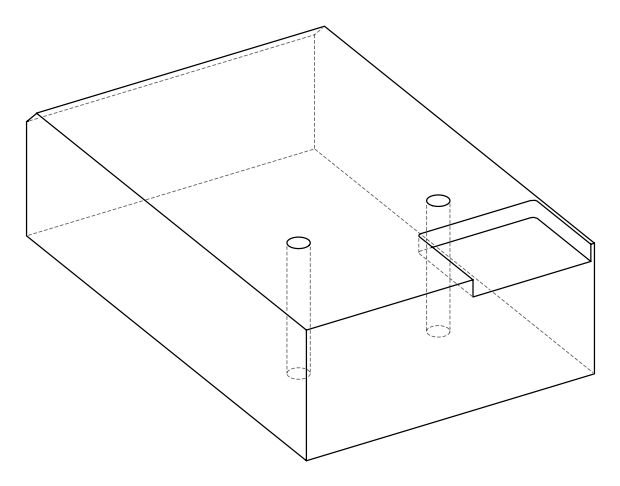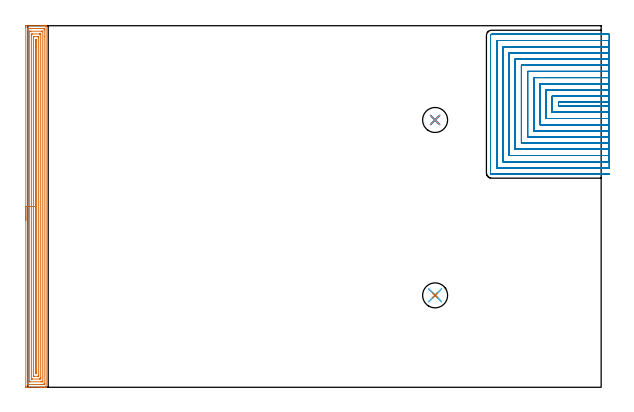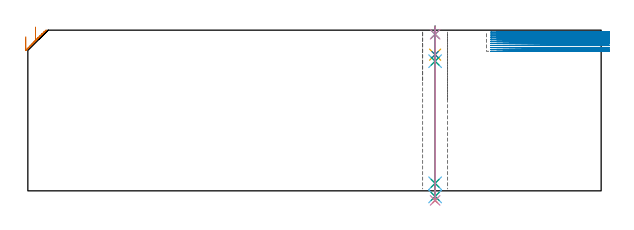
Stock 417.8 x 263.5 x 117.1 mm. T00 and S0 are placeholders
(PLAN: 10 operations, 8 tool changes, 88.7 min)
(1 AREA_MILL | FG_CHAMFER_SURFACE | UGT0205_001 | 12.86 min | 28851 mm3)
(2 MILL_SLOT | SLOT_PARTIAL_RECTANGULAR | UGT0201_014 | Follow Part, ap 1.5, ae 75% | 73.4 min | 138696 mm3)
(3 SPOT_DRILL | STEP1HOLE | NXT0321_9005460120000 | 0.05 min | 184 mm3)
(4 SPOT_DRILL_1 | STEP1HOLE_1 | NXT0321_9005460120000 | 0.05 min | 179 mm3)
(5 DRILL_BLIND_HOLE_INTO_CENTER | STEP1HOLE | UGT0301_229 | 0.08 min | 1527 mm3)
(6 GUN_DRILL_THROUGH_HOLE | STEP1HOLE | UGT0307_008 | 0.59 min | 9606 mm3)
(7 DRILL_TO_ENLARGE_THROUGH_HOLE | STEP1HOLE | UGT0301_251 | 0.51 min | 19094 mm3)
(8 DRILL_BLIND_HOLE_INTO_CENTER_1 | STEP1HOLE_1 | UGT0301_229 | 0.08 min | 1526 mm3)
(9 GUN_DRILL_THROUGH_HOLE_1 | STEP1HOLE_1 | UGT0307_008 | 0.59 min | 9612 mm3)
(10 DRILL_TO_ENLARGE_THROUGH_HOLE_1 | STEP1HOLE_1 | UGT0301_251 | 0.51 min | 19099 mm3)
(TOOL UGT0205_001 | Chamfer Mill 20 x 3 x 45 deg. | D20 FL50 Z2)
(TOOL UGT0201_014 | End mill 6 mm | D6 FL24 Z4)
(TOOL NXT0321_9005460120000 | NC Spot Drill, 142deg, 12mm, Carbide, Uncoated | D12 PA142 FL30 Z2)
(TOOL UGT0301_229 | Twist Drill 11.9 mm | D11.9 PA118 FL100 Z2)
(TOOL UGT0307_008 | Gun Drill 11 mm | D11 PA130 FL24 Z1)
(TOOL UGT0301_251 | Twist Drill 18.2 mm | D18.2 PA118 FL135 Z2)
(OP 1 AREA_MILL)
G17 G21 G94 G90
T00 M6
G54
G17 G0 G90 X-1.5 Y121.75 S1061 M3
G43 Z127.1 H0
Z112.3
G94 G1 Y121.788 Z111.428 F250.
Y121.902 Z110.564
Y122.091 Z109.712
Y122.353 Z108.88
Y122.687 Z108.074
Y123.09 Z107.3
Y123.559 Z106.564
Y124.09 Z105.872
Y124.679 Z105.229
Y125.322 Z104.64
Y126.014 Z104.109
Y126.75 Z103.64
Y127.524 Z103.237
Y128.33 Z102.903
Y129.162 Z102.641
Y130.014 Z102.452
Y130.878 Z102.338
Y131.75 Z102.3
Y262.399
X-1.499 Y262.899 Z102.301
X-1.496 Y263.287 Z102.302
X-1.492 Y263.49 Z102.305
X-1.114 Y263.495 Z102.683
X-0.523 Y263.5 Z103.274
X9.407 Z113.202
X10.855 Z114.652
X12.037 Z115.832
X12.648 Z116.447
X13.032 Z116.831
X13.168 Y263.497 Z116.96
X13.298 Y263.49 Z117.089
X13.3 Y263.345 Z117.1
Y0.155
X13.298 Y0.01 Z117.089
X13.168 Y0.003 Z116.96
X13.031 Y0. Z116.83
X12.648 Z116.447
X12.037 Z115.832
X9.979 Z113.776
X9.407 Z113.202
X8.816 Z112.611
X-1.114 Z102.683
X-1.403 Y0.003 Z102.394
X-1.492 Y0.01 Z102.305
X-1.499 Y0.101 Z102.299
X-1.5 Y0.601 Z102.3
Y131.75
X-0.086 Z103.714
X-0.085 Y260.959 Z103.715
X-0.083 Y261.114 Z103.717
X-0.079 Y261.474 Z103.721
X0.268 Y261.492 Z104.068
X0.639 Y261.497 Z104.439
X1.137 Y261.5 Z104.937
X1.516 Z105.316
X11.659 Z115.459
X11.821 Y261.497 Z115.621
X11.849 Y261.495 Z115.649
X11.873 Y261.491 Z115.673
X11.879 Y261.458 Z115.679
X11.883 Y261.271 Z115.683
X11.885 Y261.114 Z115.685
X11.886 Y260.376 Z115.686
Y255.609
X11.885 Y2.541 Z115.685
X11.884 Y2.386 Z115.684
X11.879 Y2.027 Z115.679
X11.532 Y2.008 Z115.332
X11.161 Y2.003 Z114.961
X10.663 Y2. Z114.463
X10.284 Z114.084
X0.141 Z103.941
X-0.021 Y2.003 Z103.779
X-0.049 Y2.005 Z103.751
X-0.073 Y2.009 Z103.727
X-0.079 Y2.042 Z103.721
X-0.083 Y2.229 Z103.717
X-0.085 Y2.386 Z103.715
X-0.086 Y3.124 Z103.714
Y7.143
Y131.75
X1.328 Z105.128
X1.329 Y259.33 Z105.129
X1.331 Y259.425 Z105.131
X1.333 Y259.472 Z105.133
X1.335 Y259.488 Z105.135
X1.355 Y259.494 Z105.155
X1.516 Y259.497 Z105.316
X2.226 Y259.5 Z106.026
X10.117 Z113.917
X10.284 Y259.497 Z114.084
X10.45 Y259.491 Z114.25
X10.465 Y259.489 Z114.265
X10.467 Y259.477 Z114.267
X10.47 Y259.444 Z114.27
X10.471 Y259.394 Z114.271
X10.472 Y259.33 Z114.272
X10.471 Y4.17 Z114.271
X10.47 Y4.075 Z114.27
X10.467 Y4.028 Z114.267
X10.465 Y4.012 Z114.265
X10.445 Y4.006 Z114.245
X10.284 Y4.003 Z114.084
X9.574 Y4. Z113.374
X1.683 Z105.483
X1.516 Y4.003 Z105.316
X1.35 Y4.009 Z105.15
X1.335 Y4.011 Z105.135
X1.333 Y4.023 Z105.133
X1.33 Y4.056 Z105.13
X1.329 Y4.106 Z105.129
X1.328 Y4.17 Z105.128
Y131.75
X2.743 Z106.543
Y256.653
X2.746 Y257.186 Z106.546
X2.75 Y257.368 Z106.55
X2.756 Y257.49 Z106.556
X3.315 Y257.5 Z107.115
X8.575 Z112.375
X8.945 Y257.495 Z112.745
X9.036 Y257.49 Z112.836
X9.051 Y257.488 Z112.851
X9.053 Y257.475 Z112.853
X9.056 Y257.443 Z112.856
X9.057 Y257.373 Z112.857
Y6.847
X9.054 Y6.314 Z112.854
X9.05 Y6.132 Z112.85
X9.044 Y6.01 Z112.844
X8.485 Y6. Z112.285
X3.225 Z107.025
X2.855 Y6.005 Z106.655
X2.764 Y6.01 Z106.564
X2.749 Y6.012 Z106.549
X2.747 Y6.025 Z106.547
X2.744 Y6.057 Z106.544
X2.743 Y6.127 Z106.543
Y131.75
X4.157 Z107.957
Y254.858
X4.158 Y255.31 Z107.958
X4.16 Y255.42 Z107.96
X4.164 Y255.473 Z107.964
X4.166 Y255.49 Z107.966
X4.197 Y255.492 Z107.997
X4.405 Y255.498 Z108.205
X6.777 Y255.5 Z110.577
X7.034 Z110.834
X7.509 Y255.496 Z111.309
X7.618 Y255.492 Z111.418
X7.637 Y255.49 Z111.437
X7.638 Y255.472 Z111.438
X7.641 Y255.419 Z111.441
X7.642 Y255.311 Z111.442
X7.643 Y8.642 Z111.443
X7.642 Y8.19 Z111.442
X7.64 Y8.08 Z111.44
X7.636 Y8.027 Z111.436
X7.634 Y8.01 Z111.434
X7.603 Y8.008 Z111.403
X7.395 Y8.002 Z111.195
X5.023 Y8. Z108.823
X4.766 Z108.566
X4.291 Y8.004 Z108.091
X4.182 Y8.008 Z107.982
X4.163 Y8.01 Z107.963
X4.162 Y8.028 Z107.962
X4.159 Y8.081 Z107.959
X4.158 Y8.189 Z107.958
X4.157 Y131.75 Z107.957
X5.571 Z109.371
X5.572 Y253.085 Z109.372
X5.573 Y253.417 Z109.373
X5.576 Y253.466 Z109.376
X5.578 Y253.488 Z109.378
X5.595 Y253.49 Z109.395
X5.696 Y253.495 Z109.496
X5.9 Y253.498 Z109.7
X6.036 Z109.836
X6.145 Y253.494 Z109.945
X6.212 Y253.49 Z110.012
X6.222 Y253.418 Z110.022
X6.226 Y253.085 Z110.026
X6.228 Y252.751 Z110.028
X6.229 Y248.094 Z110.029
X6.228 Y10.415 Z110.028
X6.227 Y10.083 Z110.027
X6.225 Y10.034 Z110.025
X6.222 Y10.013 Z110.022
X6.205 Y10.01 Z110.005
X6.104 Y10.005 Z109.904
X5.9 Y10.002 Z109.7
X5.764 Z109.564
X5.655 Y10.006 Z109.455
X5.588 Y10.01 Z109.388
X5.578 Y10.082 Z109.378
X5.574 Y10.415 Z109.374
X5.572 Y10.749 Z109.372
X5.571 Y15.396 Z109.371
Y131.75
Y132.622 Z109.409
Y133.487 Z109.523
Y134.338 Z109.712
Y135.17 Z109.974
Y135.976 Z110.308
Y136.75 Z110.711
Y137.486 Z111.18
Y138.178 Z111.711
Y138.821 Z112.3
Y139.41 Z112.943
Y139.942 Z113.635
Y140.41 Z114.371
Y140.813 Z115.145
Y141.147 Z115.951
Y141.409 Z116.783
Y141.598 Z117.635
Y141.712 Z118.5
Y141.75 Z119.371
G0 Z127.1
M5
M2
(OP 2 MILL_SLOT)
G17 G21 G94 G90
T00 M6
G54
G17 G0 G90 X423.8 Y207.7 S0 M3
G43 Z127.1 H0
Z115.7
G94 G1 X420.8 F250.
X386.7 F500.
Y204.9
X420.8
X423.8 F250.
Y212.2
X420.8
X382.2 F500.
Y200.4
X420.8
X423.8 F250.
Y216.7
X420.8
X377.7 F500.
Y195.9
X420.8
X423.8 F250.
Y221.2
X420.8
X373.2 F500.
Y191.4
X420.8
X423.8 F250.
Y225.7
X420.8
X368.7 F500.
Y186.9
X420.8
X423.8 F250.
Y230.2
X420.8
X364.2 F500.
Y182.4
X420.8
X423.8 F250.
Y234.7
X420.8
X359.7 F500.
Y177.9
X420.8
X423.8 F250.
Y239.2
X420.8
X355.2 F500.
Y173.4
X420.8
X423.8 F250.
Y243.7
X420.8
X350.7 F500.
Y168.9
X420.8
X423.8 F250.
Y248.2
X420.8
X346.2 F500.
Y164.4
X420.8
X423.8 F250.
Y252.7
X420.8
X341.7 F500.
Y159.9
X420.8
X423.8 F250.
Y257.2
X420.8
X338. F500.
G3 X337.2 Y256.4 R0.8
G1 Y156.2
G3 X338. Y155.4 R0.8
G1 X420.8
X423.8 F250.
G0 Y207.7 Z114.3
G1 X420.8
X386.7 F500.
Y204.9
X420.8
X423.8 F250.
Y212.2
X420.8
X382.2 F500.
Y200.4
X420.8
X423.8 F250.
Y216.7
X420.8
X377.7 F500.
Y195.9
X420.8
X423.8 F250.
Y221.2
X420.8
X373.2 F500.
Y191.4
X420.8
X423.8 F250.
Y225.7
X420.8
X368.7 F500.
Y186.9
X420.8
X423.8 F250.
Y230.2
X420.8
X364.2 F500.
Y182.4
X420.8
X423.8 F250.
Y234.7
X420.8
X359.7 F500.
Y177.9
X420.8
X423.8 F250.
Y239.2
X420.8
X355.2 F500.
Y173.4
X420.8
X423.8 F250.
Y243.7
X420.8
X350.7 F500.
Y168.9
X420.8
X423.8 F250.
Y248.2
X420.8
X346.2 F500.
Y164.4
X420.8
X423.8 F250.
Y252.7
X420.8
X341.7 F500.
Y159.9
X420.8
X423.8 F250.
Y257.2
X420.8
X338. F500.
G3 X337.2 Y256.4 R0.8
G1 Y156.2
G3 X338. Y155.4 R0.8
G1 X420.8
X423.8 F250.
G0 Y207.7 Z112.9
G1 X420.8
X386.7 F500.
Y204.9
X420.8
X423.8 F250.
Y212.2
X420.8
X382.2 F500.
Y200.4
X420.8
X423.8 F250.
Y216.7
X420.8
X377.7 F500.
Y195.9
X420.8
X423.8 F250.
Y221.2
X420.8
X373.2 F500.
Y191.4
X420.8
X423.8 F250.
Y225.7
X420.8
X368.7 F500.
Y186.9
X420.8
X423.8 F250.
Y230.2
X420.8
X364.2 F500.
Y182.4
X420.8
X423.8 F250.
Y234.7
X420.8
X359.7 F500.
Y177.9
X420.8
X423.8 F250.
Y239.2
X420.8
X355.2 F500.
Y173.4
X420.8
X423.8 F250.
Y243.7
X420.8
X350.7 F500.
Y168.9
X420.8
X423.8 F250.
Y248.2
X420.8
X346.2 F500.
Y164.4
X420.8
X423.8 F250.
Y252.7
X420.8
X341.7 F500.
Y159.9
X420.8
X423.8 F250.
Y257.2
X420.8
X338. F500.
G3 X337.2 Y256.4 R0.8
G1 Y156.2
G3 X338. Y155.4 R0.8
G1 X420.8
X423.8 F250.
G0 Y207.7 Z111.5
G1 X420.8
X386.7 F500.
Y204.9
X420.8
X423.8 F250.
Y212.2
X420.8
X382.2 F500.
Y200.4
X420.8
X423.8 F250.
Y216.7
X420.8
X377.7 F500.
Y195.9
X420.8
X423.8 F250.
Y221.2
X420.8
X373.2 F500.
Y191.4
X420.8
X423.8 F250.
Y225.7
X420.8
X368.7 F500.
Y186.9
X420.8
X423.8 F250.
Y230.2
X420.8
X364.2 F500.
Y182.4
X420.8
X423.8 F250.
Y234.7
X420.8
X359.7 F500.
Y177.9
X420.8
X423.8 F250.
Y239.2
X420.8
X355.2 F500.
Y173.4
X420.8
X423.8 F250.
Y243.7
X420.8
X350.7 F500.
Y168.9
X420.8
X423.8 F250.
Y248.2
X420.8
X346.2 F500.
Y164.4
X420.8
X423.8 F250.
Y252.7
X420.8
X341.7 F500.
Y159.9
X420.8
X423.8 F250.
Y257.2
X420.8
X338. F500.
G3 X337.2 Y256.4 R0.8
G1 Y156.2
G3 X338. Y155.4 R0.8
G1 X420.8
X423.8 F250.
G0 Y207.7 Z110.1
G1 X420.8
X386.7 F500.
Y204.9
X420.8
X423.8 F250.
Y212.2
X420.8
X382.2 F500.
Y200.4
X420.8
X423.8 F250.
Y216.7
X420.8
X377.7 F500.
Y195.9
X420.8
X423.8 F250.
Y221.2
X420.8
X373.2 F500.
Y191.4
X420.8
X423.8 F250.
Y225.7
X420.8
X368.7 F500.
Y186.9
X420.8
X423.8 F250.
Y230.2
X420.8
X364.2 F500.
Y182.4
X420.8
X423.8 F250.
Y234.7
X420.8
X359.7 F500.
Y177.9
X420.8
X423.8 F250.
Y239.2
X420.8
X355.2 F500.
Y173.4
X420.8
X423.8 F250.
Y243.7
X420.8
X350.7 F500.
Y168.9
X420.8
X423.8 F250.
Y248.2
X420.8
X346.2 F500.
Y164.4
X420.8
X423.8 F250.
Y252.7
X420.8
X341.7 F500.
Y159.9
X420.8
X423.8 F250.
Y257.2
X420.8
X338. F500.
G3 X337.2 Y256.4 R0.8
G1 Y156.2
G3 X338. Y155.4 R0.8
G1 X420.8
X423.8 F250.
G0 Y207.7 Z108.7
G1 X420.8
X386.7 F500.
Y204.9
X420.8
X423.8 F250.
Y212.2
X420.8
X382.2 F500.
Y200.4
X420.8
X423.8 F250.
Y216.7
X420.8
X377.7 F500.
Y195.9
X420.8
X423.8 F250.
Y221.2
X420.8
X373.2 F500.
Y191.4
X420.8
X423.8 F250.
Y225.7
X420.8
X368.7 F500.
Y186.9
X420.8
X423.8 F250.
Y230.2
X420.8
X364.2 F500.
Y182.4
X420.8
X423.8 F250.
Y234.7
X420.8
X359.7 F500.
Y177.9
X420.8
X423.8 F250.
Y239.2
X420.8
X355.2 F500.
Y173.4
X420.8
X423.8 F250.
Y243.7
X420.8
X350.7 F500.
Y168.9
X420.8
X423.8 F250.
Y248.2
X420.8
X346.2 F500.
Y164.4
X420.8
X423.8 F250.
Y252.7
X420.8
X341.7 F500.
Y159.9
X420.8
X423.8 F250.
Y257.2
X420.8
X338. F500.
G3 X337.2 Y256.4 R0.8
G1 Y156.2
G3 X338. Y155.4 R0.8
G1 X420.8
X423.8 F250.
G0 Y207.7 Z107.3
G1 X420.8
X386.7 F500.
Y204.9
X420.8
X423.8 F250.
Y212.2
X420.8
X382.2 F500.
Y200.4
X420.8
X423.8 F250.
Y216.7
X420.8
X377.7 F500.
Y195.9
X420.8
X423.8 F250.
Y221.2
X420.8
X373.2 F500.
Y191.4
X420.8
X423.8 F250.
Y225.7
X420.8
X368.7 F500.
Y186.9
X420.8
X423.8 F250.
Y230.2
X420.8
X364.2 F500.
Y182.4
X420.8
X423.8 F250.
Y234.7
X420.8
X359.7 F500.
Y177.9
X420.8
X423.8 F250.
Y239.2
X420.8
X355.2 F500.
Y173.4
X420.8
X423.8 F250.
Y243.7
X420.8
X350.7 F500.
Y168.9
X420.8
X423.8 F250.
Y248.2
X420.8
X346.2 F500.
Y164.4
X420.8
X423.8 F250.
Y252.7
X420.8
X341.7 F500.
Y159.9
X420.8
X423.8 F250.
Y257.2
X420.8
X338. F500.
G3 X337.2 Y256.4 R0.8
G1 Y156.2
G3 X338. Y155.4 R0.8
G1 X420.8
X423.8 F250.
G0 Y207.7 Z105.9
G1 X420.8
X386.7 F500.
Y204.9
X420.8
X423.8 F250.
Y212.2
X420.8
X382.2 F500.
Y200.4
X420.8
X423.8 F250.
Y216.7
X420.8
X377.7 F500.
Y195.9
X420.8
X423.8 F250.
Y221.2
X420.8
X373.2 F500.
Y191.4
X420.8
X423.8 F250.
Y225.7
X420.8
X368.7 F500.
Y186.9
X420.8
X423.8 F250.
Y230.2
X420.8
X364.2 F500.
Y182.4
X420.8
X423.8 F250.
Y234.7
X420.8
X359.7 F500.
Y177.9
X420.8
X423.8 F250.
Y239.2
X420.8
X355.2 F500.
Y173.4
X420.8
X423.8 F250.
Y243.7
X420.8
X350.7 F500.
Y168.9
X420.8
X423.8 F250.
Y248.2
X420.8
X346.2 F500.
Y164.4
X420.8
X423.8 F250.
Y252.7
X420.8
X341.7 F500.
Y159.9
X420.8
X423.8 F250.
Y257.2
X420.8
X338. F500.
G3 X337.2 Y256.4 R0.8
G1 Y156.2
G3 X338. Y155.4 R0.8
G1 X420.8
X423.8 F250.
G0 Y207.7 Z104.5
G1 X420.8
X386.7 F500.
Y204.9
X420.8
X423.8 F250.
Y212.2
X420.8
X382.2 F500.
Y200.4
X420.8
X423.8 F250.
Y216.7
X420.8
X377.7 F500.
Y195.9
X420.8
X423.8 F250.
Y221.2
X420.8
X373.2 F500.
Y191.4
X420.8
X423.8 F250.
Y225.7
X420.8
X368.7 F500.
Y186.9
X420.8
X423.8 F250.
Y230.2
X420.8
X364.2 F500.
Y182.4
X420.8
X423.8 F250.
Y234.7
X420.8
X359.7 F500.
Y177.9
X420.8
X423.8 F250.
Y239.2
X420.8
X355.2 F500.
Y173.4
X420.8
X423.8 F250.
Y243.7
X420.8
X350.7 F500.
Y168.9
X420.8
X423.8 F250.
Y248.2
X420.8
X346.2 F500.
Y164.4
X420.8
X423.8 F250.
Y252.7
X420.8
X341.7 F500.
Y159.9
X420.8
X423.8 F250.
Y257.2
X420.8
X338. F500.
G3 X337.2 Y256.4 R0.8
G1 Y156.2
G3 X338. Y155.4 R0.8
G1 X420.8
X423.8 F250.
G0 Y207.7 Z103.1
G1 X420.8
X386.7 F500.
Y204.9
X420.8
X423.8 F250.
Y212.2
X420.8
X382.2 F500.
Y200.4
X420.8
X423.8 F250.
Y216.7
X420.8
X377.7 F500.
Y195.9
X420.8
X423.8 F250.
Y221.2
X420.8
X373.2 F500.
Y191.4
X420.8
X423.8 F250.
Y225.7
X420.8
X368.7 F500.
Y186.9
X420.8
X423.8 F250.
Y230.2
X420.8
X364.2 F500.
Y182.4
X420.8
X423.8 F250.
Y234.7
X420.8
X359.7 F500.
Y177.9
X420.8
X423.8 F250.
Y239.2
X420.8
X355.2 F500.
Y173.4
X420.8
X423.8 F250.
Y243.7
X420.8
X350.7 F500.
Y168.9
X420.8
X423.8 F250.
Y248.2
X420.8
X346.2 F500.
Y164.4
X420.8
X423.8 F250.
Y252.7
X420.8
X341.7 F500.
Y159.9
X420.8
X423.8 F250.
Y257.2
X420.8
X338. F500.
G3 X337.2 Y256.4 R0.8
G1 Y156.2
G3 X338. Y155.4 R0.8
G1 X420.8
X423.8 F250.
G0 Y207.7 Z101.7
G1 X420.8
X386.7 F500.
Y204.9
X420.8
X423.8 F250.
Y212.2
X420.8
X382.2 F500.
Y200.4
X420.8
X423.8 F250.
Y216.7
X420.8
X377.7 F500.
Y195.9
X420.8
X423.8 F250.
Y221.2
X420.8
X373.2 F500.
Y191.4
X420.8
X423.8 F250.
Y225.7
X420.8
X368.7 F500.
Y186.9
X420.8
X423.8 F250.
Y230.2
X420.8
X364.2 F500.
Y182.4
X420.8
X423.8 F250.
Y234.7
X420.8
X359.7 F500.
Y177.9
X420.8
X423.8 F250.
Y239.2
X420.8
X355.2 F500.
Y173.4
X420.8
X423.8 F250.
Y243.7
X420.8
X350.7 F500.
Y168.9
X420.8
X423.8 F250.
Y248.2
X420.8
X346.2 F500.
Y164.4
X420.8
X423.8 F250.
Y252.7
X420.8
X341.7 F500.
Y159.9
X420.8
X423.8 F250.
Y257.2
X420.8
X338. F500.
G3 X337.2 Y256.4 R0.8
G1 Y156.2
G3 X338. Y155.4 R0.8
G1 X420.8
X423.8 F250.
G0 Z127.1
M5
M2
(OP 3 SPOT_DRILL)
G17 G21 G94 G90
T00 M6
G54
G17 G0 G90 X296.8 Y67. S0 M3
G43 Z127.1 H0
G94 G81 G98 Z114.1 F250. R120.1
G80
M5
M2
(OP 4 SPOT_DRILL_1)
G17 G21 G94 G90
T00 M6
G54
G17 G0 G90 X296.8 Y194.8 S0 M3
G43 Z127.1 H0
G94 G81 G98 Z114.1 F250. R120.1
G80
M5
M2
(OP 5 DRILL_BLIND_HOLE_INTO_CENTER)
G17 G21 G94 G90
T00 M6
G54
G17 G0 G90 X296.8 Y67. S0 M3
G43 Z127.1 H0
G94 G81 G98 Z99.25 F250. R119.1
G80
M5
M2
(OP 6 GUN_DRILL_THROUGH_HOLE)
G17 G21 G94 G90
T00 M6
G54
G17 G0 G90 X296.8 Y67. M8
G43 Z127.1 H0
Z114.157
S716 M3
G94 G1 Z94.49 F125. M26
G4 X.084
Z5.5 F250.
G4 X.084
Z-4.065 F125.
G4 X.084
M5
M9
G0 Z114.157
Z127.1
M2
(OP 7 DRILL_TO_ENLARGE_THROUGH_HOLE)
G17 G21 G94 G90
T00 M6
G54
G17 G0 G90 X296.8 Y67. S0 M3
G43 Z127.1 H0
G94 G73 G98 Z-6.968 F250. Q17.724 R119.1
G80
M5
M2
(OP 8 DRILL_BLIND_HOLE_INTO_CENTER_1)
G17 G21 G94 G90
T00 M6
G54
G17 G0 G90 X296.8 Y194.8 S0 M3
G43 Z127.1 H0
G94 G81 G98 Z99.25 F250. R119.1
G80
M5
M2
(OP 9 GUN_DRILL_THROUGH_HOLE_1)
G17 G21 G94 G90
T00 M6
G54
G17 G0 G90 X296.8 Y194.8 M8
G43 Z127.1 H0
Z114.157
S716 M3
G94 G1 Z94.49 F125. M26
G4 X.084
Z5.5 F250.
G4 X.084
Z-4.065 F125.
G4 X.084
M5
M9
G0 Z114.157
Z127.1
M2
(OP 10 DRILL_TO_ENLARGE_THROUGH_HOLE_1)
G17 G21 G94 G90
T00 M6
G54
G17 G0 G90 X296.8 Y194.8 S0 M3
G43 Z127.1 H0
G94 G73 G98 Z-6.968 F250. Q17.724 R119.1
G80
M5
M2
